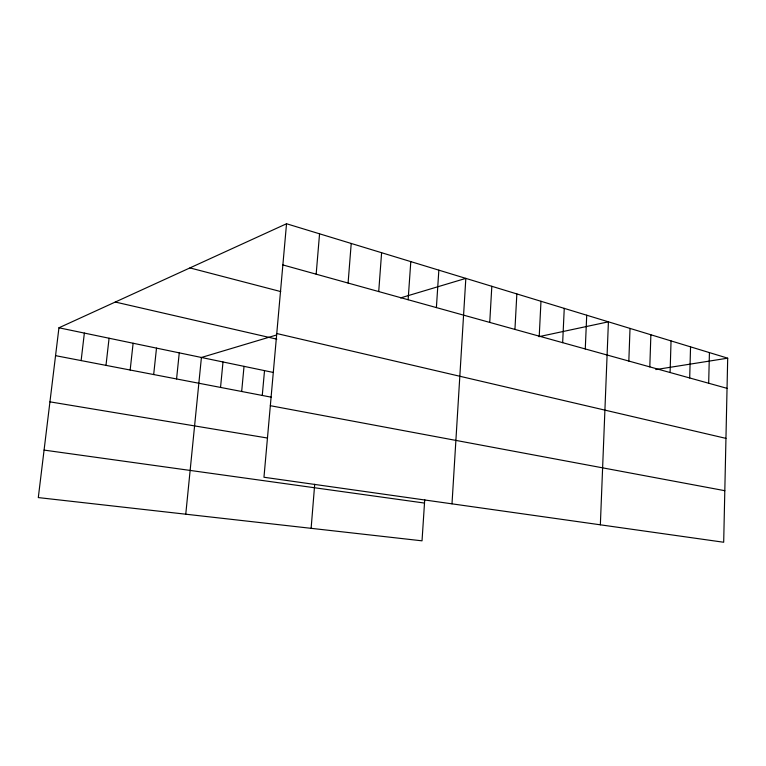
<?xml version="1.0" encoding="UTF-8"?>
<svg xmlns="http://www.w3.org/2000/svg" width="766" height="766" viewBox="0 0 766 766"><rect width="100%" height="100%" fill="white"/><g stroke="black" fill="none" stroke-linecap="round" stroke-linejoin="round"><path stroke-width="1.15" d="M727.7 358.172L723.688 542.251L263.964 477.256L286.532 223.749L727.7 358.172L655.782 369.585M708.674 383.239L709.431 352.599M689.697 377.964L690.549 346.854M670.087 372.515L671.045 340.908M649.807 366.885L650.88 334.761M628.829 361.054L630.016 328.403M600.352 524.815L608.415 321.825L538.929 336.667M585.272 348.951L586.718 315.209M562.656 342.67L564.255 308.363M539.235 336.159L540.978 301.277M514.943 329.409L516.849 293.924M489.742 322.409L491.82 286.293M451.997 503.837L465.833 278.384L400.561 297.907M436.39 307.587L438.851 270.159M424.728 499.652L422.028 540.825L38.3 497.584L58.944 327.791L286.532 223.749M408.134 299.736L410.796 261.608M378.72 291.559L381.602 252.713M348.09 283.056L351.221 243.454M311.12 528.329L314.711 484.275M316.166 274.18L319.556 233.812M262.269 395.457L264.519 370.62M241.673 391.493L244.028 366.349M220.541 387.424L223.002 361.964M185.765 514.197L201.42 357.473L276.44 335.029M176.563 378.959L179.263 352.858M153.679 374.555L156.503 348.109M130.163 370.026L133.121 343.245M105.986 365.372L109.078 338.237M81.129 360.585L84.365 333.086M44.074 450.092L424.498 503.061M49.943 401.844L267.554 438.047M270.331 405.702L724.808 490.69M55.554 355.663L271.202 397.171M58.944 327.791L273.395 372.468M115.273 302.034L276.832 339.175M276.756 333.526L725.948 438.372M189.93 267.909L280.749 291.578M282.865 264.931L727.039 388.343"/></g></svg>
